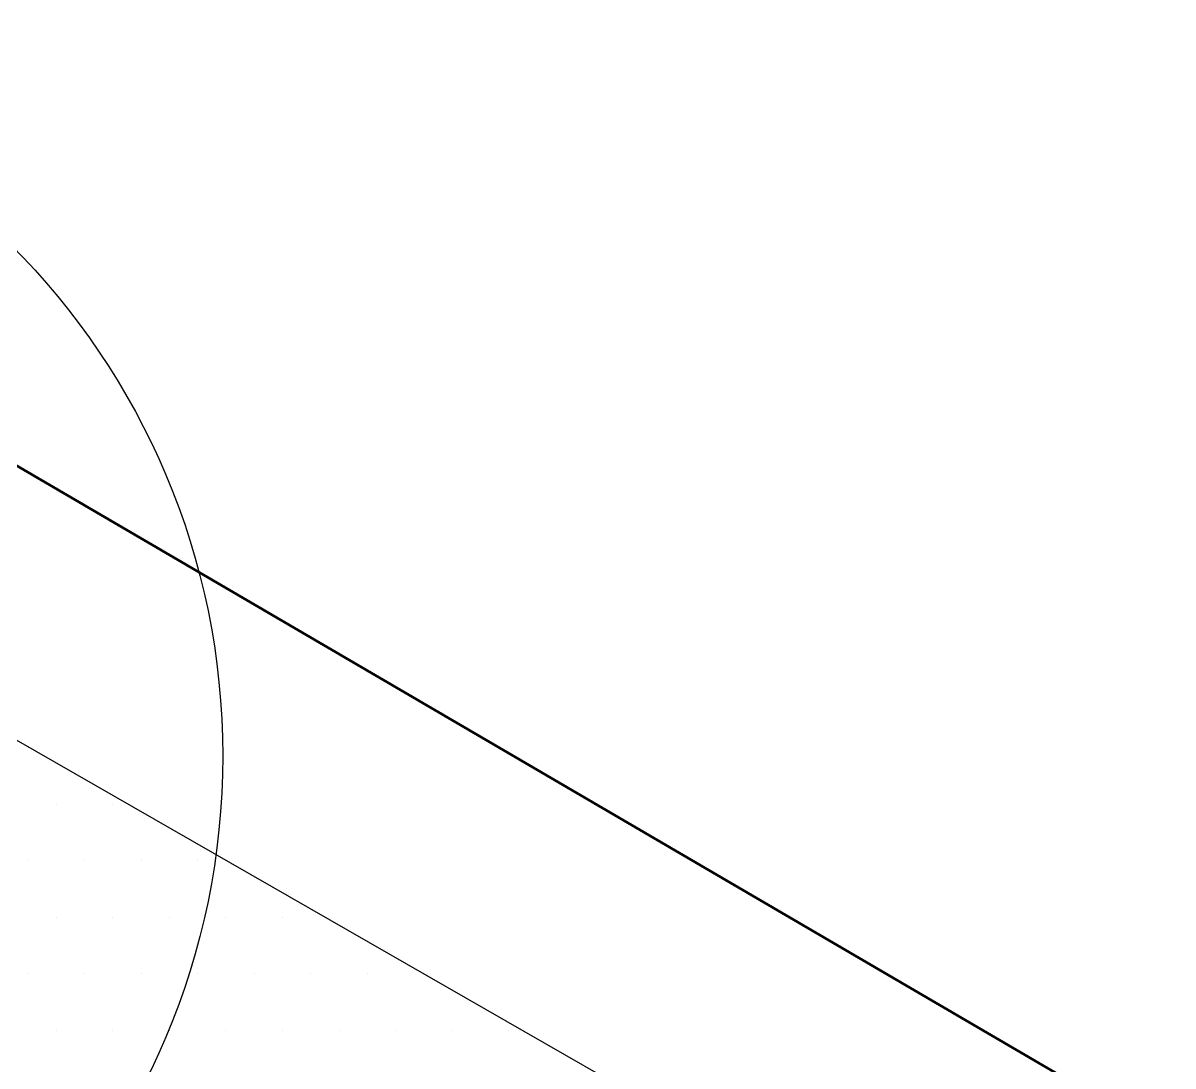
# Model space of a CAD drawing. Extents: x -1392 to 5791, y -3809 to 1722.
# Drawn here: x -163.56 to -136.1, y -1665.21 to -1640.3 of the extents above; entities that cross this region are included whole.
import ezdxf

# ---------------------------------------------------------------- set-up
doc = ezdxf.new("R2010")
doc.units = 0
doc.header["$MEASUREMENT"] = 0
for name, color, linetype, lineweight in [('.ATI-HATCH', 7, 'Continuous', 0), ('G-ANNO-TTLB', 7, 'Continuous', 0), ('TYVEK', 7, 'Continuous', 0)]:
    doc.layers.add(name, color=color, linetype=linetype, lineweight=lineweight)

# ---------------------------------------------------------------- blocks, each defined once
blk = doc.blocks.new('Block_127')
at = {"layer": '.ATI-HATCH'}
blk.add_open_spline([(-220.153, -1658.718), (-220.153, -1658.718), (-220.153, -1642.018), (-220.153, -1642.018), (-220.153, -1642.018), (-137.561, -1690.421), (-137.561, -1690.421), (-137.561, -1690.421), (-137.566, -1707.121), (-137.566, -1707.121), (-137.566, -1707.121), (-113.039, -1721.492), (-113.039, -1721.492), (-113.039, -1721.492), (-113.039, -1696.927), (-113.039, -1696.927), (-113.039, -1690.467), (-116.501, -1684.502), (-122.11, -1681.297), (-122.11, -1681.297), (-231.51, -1618.519), (-231.51, -1618.519), (-235.827, -1616.052), (-241.325, -1617.552), (-243.792, -1621.868), (-244.569, -1623.228), (-244.977, -1624.768), (-244.977, -1626.334), (-244.977, -1626.334), (-244.977, -1644.169), (-244.977, -1644.169), (-244.977, -1644.169), (-220.123, -1658.735), (-220.123, -1658.735), (-220.123, -1658.735), (-220.153, -1658.718), (-220.153, -1658.718)], degree=3, knots=[0, 0, 0, 0, 1, 1, 1, 2, 2, 2, 3, 3, 3, 4, 4, 4, 5, 5, 5, 6, 6, 6, 7, 7, 7, 8, 8, 8, 9, 9, 9, 10, 10, 10, 11, 11, 11, 12, 12, 12, 12], dxfattribs=at)
at = {"layer": '.ATI-HATCH', "color": 8, "lineweight": 0, "true_color": 0x808080}
for points in [[(-163.437, -1657.603), (-163.437, -1657.603), (-163.437, -1657.603), (-163.437, -1657.603)], [(-162.762, -1658.953), (-162.762, -1658.953), (-162.762, -1658.953), (-162.762, -1658.953)], [(-161.412, -1658.953), (-161.412, -1658.953), (-161.412, -1658.953), (-161.412, -1658.953)], [(-163.437, -1660.303), (-163.437, -1660.303), (-163.437, -1660.303), (-163.437, -1660.303)], [(-162.087, -1660.303), (-162.087, -1660.303), (-162.087, -1660.303), (-162.087, -1660.303)], [(-160.737, -1660.303), (-160.737, -1660.303), (-160.737, -1660.303), (-160.737, -1660.303)], [(-159.387, -1660.303), (-159.387, -1660.303), (-159.387, -1660.303), (-159.387, -1660.303)], [(-162.762, -1661.654), (-162.762, -1661.654), (-162.762, -1661.654), (-162.762, -1661.654)], [(-161.412, -1661.654), (-161.412, -1661.654), (-161.412, -1661.654), (-161.412, -1661.654)], [(-160.062, -1661.654), (-160.062, -1661.654), (-160.062, -1661.654), (-160.062, -1661.654)], [(-158.712, -1661.654), (-158.712, -1661.654), (-158.712, -1661.654), (-158.712, -1661.654)], [(-157.362, -1661.654), (-157.362, -1661.654), (-157.362, -1661.654), (-157.362, -1661.654)], [(-163.437, -1663.004), (-163.437, -1663.004), (-163.437, -1663.004), (-163.437, -1663.004)], [(-162.087, -1663.004), (-162.087, -1663.004), (-162.087, -1663.004), (-162.087, -1663.004)], [(-160.737, -1663.004), (-160.737, -1663.004), (-160.737, -1663.004), (-160.737, -1663.004)], [(-159.387, -1663.004), (-159.387, -1663.004), (-159.387, -1663.004), (-159.387, -1663.004)], [(-158.037, -1663.004), (-158.037, -1663.004), (-158.037, -1663.004), (-158.037, -1663.004)], [(-156.686, -1663.004), (-156.686, -1663.004), (-156.686, -1663.004), (-156.686, -1663.004)], [(-155.336, -1663.004), (-155.336, -1663.004), (-155.336, -1663.004), (-155.336, -1663.004)], [(-162.762, -1664.354), (-162.762, -1664.354), (-162.762, -1664.354), (-162.762, -1664.354)], [(-161.412, -1664.354), (-161.412, -1664.354), (-161.412, -1664.354), (-161.412, -1664.354)], [(-160.062, -1664.354), (-160.062, -1664.354), (-160.062, -1664.354), (-160.062, -1664.354)], [(-158.712, -1664.354), (-158.712, -1664.354), (-158.712, -1664.354), (-158.712, -1664.354)], [(-157.362, -1664.354), (-157.362, -1664.354), (-157.362, -1664.354), (-157.362, -1664.354)], [(-156.011, -1664.354), (-156.011, -1664.354), (-156.011, -1664.354), (-156.011, -1664.354)], [(-154.661, -1664.354), (-154.661, -1664.354), (-154.661, -1664.354), (-154.661, -1664.354)], [(-153.311, -1664.354), (-153.311, -1664.354), (-153.311, -1664.354), (-153.311, -1664.354)], [(-151.961, -1664.354), (-151.961, -1664.354), (-151.961, -1664.354), (-151.961, -1664.354)]]:
    blk.add_open_spline(points, degree=3, dxfattribs=at)

msp = doc.modelspace()

# ---------------------------------------------------------------- hatches: boundary and pattern name
at = {"layer": 'G-ANNO-TTLB', "true_color": 0xff00ff, "transparency": 33554687}
h = msp.add_hatch(color=6, dxfattribs=at)
edge = h.paths.add_edge_path()
edge.add_spline(control_points=[(1773.018, -3692.604), (1773.018, -3692.604), (-1156.5, -3692.604), (-1156.5, -3692.604), (-1156.5, -3692.604), (-1156.5, -1235.604), (-1156.5, -1235.604), (-1156.5, -1235.604), (1773.018, -1235.604), (1773.018, -1235.604), (1773.018, -1235.604), (1773.018, -3692.604), (1773.018, -3692.604)], knot_values=[0, 0, 0, 0, 1, 1, 1, 2, 2, 2, 3, 3, 3, 4, 4, 4, 4], degree=3, periodic=0)
edge = h.paths.add_edge_path()
edge.add_spline(control_points=[(-1147.5, -1244.604), (-1147.5, -1244.604), (-1147.5, -3683.604), (-1147.5, -3683.604), (-1147.5, -3683.604), (1764.018, -3683.604), (1764.018, -3683.604), (1764.018, -3683.604), (1764.018, -1244.604), (1764.018, -1244.604), (1764.018, -1244.604), (-1147.5, -1244.604), (-1147.5, -1244.604)], knot_values=[0, 0, 0, 0, 1, 1, 1, 2, 2, 2, 3, 3, 3, 4, 4, 4, 4], degree=3, periodic=0)
edge.add_line((-1147.5, -1244.604), (-1147.5, -1244.604))

# ---------------------------------------------------------------- linework, layer by layer
at = {"layer": 'G-ANNO-TTLB'}
for points in [[(1773.018, -3692.604), (1773.018, -3692.604), (-1156.5, -3692.604), (-1156.5, -3692.604), (-1156.5, -3692.604), (-1156.5, -1235.604), (-1156.5, -1235.604), (-1156.5, -1235.604), (1773.018, -1235.604), (1773.018, -1235.604), (1773.018, -1235.604), (1773.018, -3692.604), (1773.018, -3692.604)], [(-1147.5, -1244.604), (-1147.5, -1244.604), (-1147.5, -3683.604), (-1147.5, -3683.604), (-1147.5, -3683.604), (1764.018, -3683.604), (1764.018, -3683.604), (1764.018, -3683.604), (1764.018, -1244.604), (1764.018, -1244.604), (1764.018, -1244.604), (-1147.5, -1244.604), (-1147.5, -1244.604)]]:
    msp.add_open_spline(points, degree=3, knots=[0, 0, 0, 0, 1, 1, 1, 2, 2, 2, 3, 3, 3, 4, 4, 4, 4], dxfattribs=at)
at = {"layer": 'TYVEK', "color": 18, "lineweight": 60, "true_color": 0x000000}
msp.add_line((-109.015, -1682.815), (-243.885, -1604.056), dxfattribs=at)
at = {"layer": 'TYVEK', "color": 18, "lineweight": 25, "true_color": 0x000000}
msp.add_circle((-176.04, -1657.802), 17.25, dxfattribs=at)
at = {"layer": 'TYVEK', "color": 4, "lineweight": 25, "true_color": 0x00ffff}
msp.add_open_spline([(-113.039, -1721.492), (-113.039, -1721.492), (-113.039, -1696.927), (-113.039, -1696.927), (-113.039, -1690.467), (-116.501, -1684.502), (-122.11, -1681.297), (-122.11, -1681.297), (-231.51, -1618.519), (-231.51, -1618.519), (-235.827, -1616.052), (-241.325, -1617.552), (-243.792, -1621.868), (-244.569, -1623.228), (-244.977, -1624.768), (-244.977, -1626.334), (-244.977, -1626.334), (-244.977, -1644.169), (-244.977, -1644.169)], degree=3, knots=[0, 0, 0, 0, 1, 1, 1, 2, 2, 2, 3, 3, 3, 4, 4, 4, 5, 5, 5, 6, 6, 6, 6], dxfattribs=at)

# ---------------------------------------------------------------- block references
at = {"layer": '.ATI-HATCH'}
msp.add_blockref('Block_127', (0, 0), dxfattribs=at)

doc.saveas('drawing.dxf')
